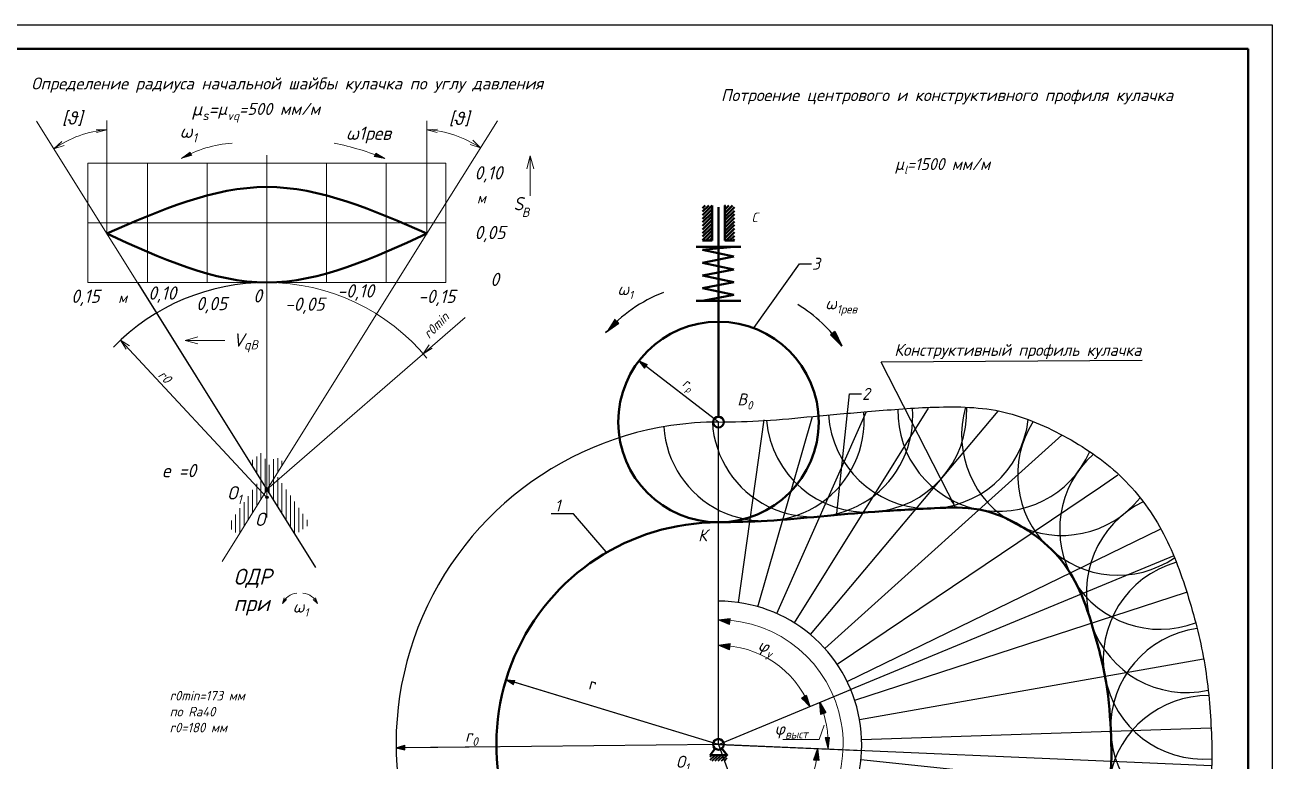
# Model space of a CAD drawing. Header units: millimetres. Extents: x -386 to 454, y -15 to 579.
# Drawn here: x -68 to 454, y 271 to 579 of the extents above; entities that cross this region are included whole.
import ezdxf
from ezdxf import colors
from ezdxf.entities.mleader import LeaderData, LeaderLine
from ezdxf.math import Vec2, Vec3

# ---------------------------------------------------------------- set-up
doc = ezdxf.new("R2010")
doc.units = ezdxf.units.MM
for name, color, linetype, lineweight in [('Видимые тонкие (ГОСТ)', 7, 'Continuous', 35), ('Кромка (ГОСТ)', 7, 'Continuous', 50), ('Обозначение (ГОСТ)', 7, 'Continuous', 25), ('Штриховка (ГОСТ)', 7, 'Continuous', 18), ('Эскизная геометрия (ГОСТ)', 7, 'Continuous', 50)]:
    doc.layers.add(name, color=color, linetype=linetype, lineweight=lineweight)
doc.styles.add('Обычный текст (ГОСТ)', font='GOST Common Italic.ttf')
doc.dimstyles.new('Диаметр (ГОСТ)$7', dxfattribs={"dimtxt": 3.5, "dimasz": 3.5, "dimexe": 1, "dimexo": 0, "dimgap": 0.5, "dimtad": 1, "dimrnd": 1e-08, "dimtxsty": 'Обычный текст (ГОСТ)', "dimblk": 'Filled-1', "dimcen": 0.09, "dimdle": 15, "dimclrd": 256, "dimclre": 256, "dimclrt": 256, "dimazin": 2, "dimtfac": 0.714286, "dimtdec": 3, "dimtmove": 0, "dimatfit": 3, "dimfxl": 1, "dimtolj": 1, "dimlwd": -1, "dimlwe": 25, "dimarcsym": 0})

# ---------------------------------------------------------------- blocks, each defined once
blk = doc.blocks.new('Рамки ГОСТ - Рамка 297x420')
at = {"layer": 'Кромка (ГОСТ)', "lineweight": 25}
for p, q in [((0, 297), (420, 297)), ((420, 297), (420, 0))]:
    blk.add_line(p, q, dxfattribs=at)
at = {"layer": 'Кромка (ГОСТ)'}
for p, q in [((415, 292), (20, 292)), ((415, 5), (415, 292))]:
    blk.add_line(p, q, dxfattribs=at)
blk = doc.blocks.new('Filled-1')
at = {"color": 0}
for p, q in [((0, 0), (-1, 0.14)), ((-1, 0.14), (-1, -0.14)), ((-1, 0), (0, 0)), ((-1, -0.14), (0, 0))]:
    blk.add_line(p, q, dxfattribs=at)
at = {"color": 0, "flags": 128}
blk.add_lwpolyline([(-1, -0.14), (0, 0), (-1, 0.14), (-1, -0.14)], dxfattribs=at)
at = {"color": 0}
blk.add_solid([(-1, -0.14), (0, 0), (-1, 0.14), (-1, -0.14)], dxfattribs=at)

msp = doc.modelspace()

# ---------------------------------------------------------------- hatches: boundary and pattern name
at = {"lineweight": 50}
h = msp.add_hatch(dxfattribs=at)
h.set_pattern_fill('ANSI31', color=0, scale=0.3333, style=0)
h.set_pattern_definition([(45, (618.4486, -310.9503), (-0.7482798, 0.7482798), [])])
h.paths.add_polyline_path([(219.44, 503.83), (215.43, 503.83), (215.43, 489.14), (219.44, 489.14)])
h = msp.add_hatch(dxfattribs=at)
h.set_pattern_fill('ANSI31', color=0, scale=0.3333, style=0)
h.set_pattern_definition([(45, (90.5941, 119.4781), (-0.7482798, 0.7482798), [])])
h.paths.add_polyline_path([(224.77, 503.83), (228.79, 503.83), (228.79, 489.14), (224.77, 489.14)])
at = {"lineweight": 13}
h = msp.add_hatch(dxfattribs=at)
h.set_pattern_fill('ANSI31', color=0, scale=0.5555, angle=45, style=0)
h.set_pattern_definition([(90, (16.3885, 366.5222), (-1.76371, 4e-16), [])])
h.paths.add_polyline_path([(33.02, 384.83), (30.05, 389.15), (16.39, 369.3), (21.17, 365.87)])
h.paths.add_polyline_path([(40.15, 396.2), (36.6, 398.67), (33.02, 393.47), (33.02, 384.83)])
h.paths.add_polyline_path([(33.02, 393.47), (30.05, 389.15), (33.02, 384.83)])
h = msp.add_hatch(dxfattribs=at)
h.set_pattern_fill('ANSI31', color=0, scale=0.5555, angle=45, style=0)
h.set_pattern_definition([(90, (1302.1265, -13.2627), (-1.7637125, 3e-16), [])])
h.paths.add_polyline_path([(30.59, 400.1), (25.81, 396.37), (44.79, 365.95), (51.11, 370.3)])
at = {"lineweight": 40}
h = msp.add_hatch(dxfattribs=at)
h.set_pattern_fill('ANSI31', color=0, scale=0.281138, style=0)
h.set_pattern_definition([(45, (-418.1586, 52.5952), (-0.631173, 0.631173), [])])
h.paths.add_polyline_path([(225.79, 273.59), (218.7, 273.59), (218.7, 271.19), (225.79, 271.19)])
at = {"layer": 'Штриховка (ГОСТ)', "lineweight": 13}
h = msp.add_hatch(color=0, dxfattribs=at)
edge = h.paths.add_edge_path()
edge.add_arc((49.52, 421.31), 114.72, 114.9081, 117.1277)
edge.add_line((-2.79, 523.41), (0.86, 526.07))
edge.add_line((0.86, 526.07), (1.21, 525.36))
h = msp.add_hatch(color=0, dxfattribs=at)
edge = h.paths.add_edge_path()
edge.add_line((-2.79, 523.41), (1.55, 524.66))
edge.add_line((1.55, 524.66), (1.21, 525.36))
edge.add_arc((49.52, 421.31), 114.72, 114.9081, 117.1277)
h = msp.add_hatch(color=0, dxfattribs=at)
edge = h.paths.add_edge_path()
edge.add_arc((38.36, 417.49), 114.72, 67.4138, 69.6334)
edge.add_line((78.29, 525.04), (78, 524.31))
edge.add_line((78, 524.31), (82.42, 523.41))
h = msp.add_hatch(color=0, dxfattribs=at)
edge = h.paths.add_edge_path()
edge.add_line((82.42, 523.41), (78.58, 525.77))
edge.add_line((78.58, 525.77), (78.29, 525.04))
edge.add_arc((38.36, 417.49), 114.72, 67.4138, 69.6334, ccw=False)
at = {"layer": 'Штриховка (ГОСТ)'}
h = msp.add_hatch(color=0, dxfattribs=at)
edge = h.paths.add_edge_path()
edge.add_arc((304.1, 336.79), 172.08, 136.4363, 138.6559)
edge.add_line((174.91, 450.46), (178.54, 456.17))
edge.add_line((178.54, 456.17), (179.41, 455.38))
h = msp.add_hatch(color=0, dxfattribs=at)
edge = h.paths.add_edge_path()
edge.add_line((174.91, 450.46), (180.28, 454.58))
edge.add_line((180.28, 454.58), (179.41, 455.38))
edge.add_arc((304.1, 336.79), 172.08, 136.4363, 138.6559)
h = msp.add_hatch(color=0, dxfattribs=at)
edge = h.paths.add_edge_path()
edge.add_arc((131.76, 347.75), 172.08, 34.3671, 36.5868)
edge.add_line((269.94, 450.31), (268.98, 449.63))
edge.add_line((268.98, 449.63), (273.8, 444.89))
h = msp.add_hatch(color=0, dxfattribs=at)
edge = h.paths.add_edge_path()
edge.add_line((273.8, 444.89), (270.89, 451))
edge.add_line((270.89, 451), (269.94, 450.31))
edge.add_arc((131.76, 347.75), 172.08, 34.3671, 36.5868, ccw=False)
at = {"layer": 'Эскизная геометрия (ГОСТ)', "lineweight": 20}
h = msp.add_hatch(color=0, dxfattribs=at)
h.set_gradient(color1=(51, 51, 51), color2=(0, 0, 0), one_color=1)
h.paths.add_polyline_path([(191.09, 435.68), (191.68, 436.45), (188.81, 438.66)])
h.paths.add_polyline_path([(188.81, 438.66), (191.68, 436.45), (192.27, 437.21)])
at = {"layer": 'Эскизная геометрия (ГОСТ)', "lineweight": -2}
h = msp.add_hatch(color=256, dxfattribs=at)
h.set_gradient(color2=(0, 0, 0), tint=1)
h.paths.add_polyline_path([(33.02, 382.04), (33.02, 381.04, 0.414214), (33.52, 381.54, 0.414214)])
h.paths.add_polyline_path([(32.68, 381.91, 0.208254), (32.52, 381.54, 0.414214), (33.02, 381.04), (33.02, 381.54)])
h.paths.add_polyline_path([(33.02, 382.04, 0.189604), (32.68, 381.91), (33.02, 381.54)])
h.paths.add_polyline_path([(32.76, 385.25, 0.258618), (32.52, 384.83, 0.258618), (32.76, 384.4), (33.02, 384.83)], flags=17)
h.paths.add_polyline_path([(33.4, 385.15), (33.02, 384.82), (33.29, 384.4, 0.258618), (33.52, 384.83, 0.180077)])
h.paths.add_polyline_path([(33.4, 385.15, 0.075046), (33.29, 385.25), (33.02, 384.83), (33.02, 384.82)])
h.paths.add_polyline_path([(33.29, 385.25, 0.140541), (33.02, 385.33), (33.02, 384.83)])
h.paths.add_polyline_path([(33.02, 385.33, 0.140541), (32.76, 385.25), (33.02, 384.83)])
h.paths.add_polyline_path([(33.02, 384.82), (32.76, 385.25, 0.258618), (32.52, 384.83, 0.258618), (32.76, 384.4, 0.286745), (33.29, 384.4)])
h.paths.add_polyline_path([(33.02, 384.83), (33.02, 384.33, 0.140541), (33.29, 384.4)], flags=17)
h = msp.add_hatch(color=256, dxfattribs=at)
h.set_gradient(color2=(0, 0, 0), tint=1)
h.paths.add_polyline_path([(32.76, 385.25, 0.258618), (32.52, 384.83, 0.258618), (32.76, 384.4), (33.02, 384.83)])
h.paths.add_polyline_path([(33.52, 384.83, 0.258618), (33.29, 385.25), (32.76, 384.4, 0.589045)])
at = {"layer": 'Эскизная геометрия (ГОСТ)', "lineweight": 20}
h = msp.add_hatch(color=0, dxfattribs=at)
h.set_gradient(color1=(0, 0, 10), color2=(0, 0, 0), one_color=1)
h.paths.add_polyline_path([(222.11, 330.3, -0.023164), (226.9, 329.64), (227.08, 330.82)])
h.paths.add_polyline_path([(226.69, 328.31), (226.9, 329.64, 0.023164), (222.11, 330.3)])
h = msp.add_hatch(color=0, dxfattribs=at)
h.set_gradient(color1=(0, 0, 10), color2=(0, 0, 0), one_color=1)
h.paths.add_polyline_path([(222.11, 319.59, -0.029061), (226.9, 319.04), (227.05, 320.31)])
h.paths.add_polyline_path([(222.11, 319.59), (226.73, 317.68), (226.9, 319.04, 0.029061)])
h = msp.add_hatch(color=0, dxfattribs=at)
h.set_gradient(color1=(51, 51, 51), color2=(0, 0, 0), one_color=1)
h.paths.add_polyline_path([(136.29, 303.15), (136.59, 304.07), (133.41, 305.14)])
h.paths.add_polyline_path([(133.41, 305.14), (136.59, 304.07), (136.89, 304.99)])
h = msp.add_hatch(color=0, dxfattribs=at)
h.set_gradient(color1=(0, 0, 10), color2=(0, 0, 0), one_color=1)
h.paths.add_polyline_path([(258.17, 298.19), (256.68, 297.25), (260.44, 293.95, 0.028931)])
h.paths.add_polyline_path([(259.12, 298.78), (258.17, 298.19, -0.028931), (260.44, 293.95)])
h = msp.add_hatch(color=0, dxfattribs=at)
h.set_gradient(color1=(0, 0, 10), color2=(0, 0, 0), one_color=1)
h.paths.add_polyline_path([(258.81, 298.71), (257.92, 298.16, 0.026563), (260.46, 293.99)])
h.paths.add_polyline_path([(257.92, 298.16), (256.96, 297.56), (260.46, 293.99, -0.026563)])
h = msp.add_hatch(color=0, dxfattribs=at)
h.set_gradient(color1=(0, 0, 10), color2=(0, 0, 0), one_color=1)
h.paths.add_polyline_path([(264.99, 290.67), (265.98, 290.99, 0.026563), (264.54, 295.65)])
h.paths.add_polyline_path([(265.98, 290.99), (267.06, 291.34), (264.54, 295.65, -0.026563)])
h = msp.add_hatch(color=0, dxfattribs=at)
h.set_gradient(color1=(51, 51, 51), color2=(0, 0, 0), one_color=1)
h.paths.add_polyline_path([(90.75, 275.76), (90.73, 276.73), (87.11, 276.65)])
h.paths.add_polyline_path([(87.11, 276.65), (90.73, 276.73), (90.71, 277.7)])
h = msp.add_hatch(color=0, dxfattribs=at)
h.set_gradient(color1=(0, 0, 10), color2=(0, 0, 0), one_color=1)
h.paths.add_polyline_path([(268.02, 276.03, 0.026811), (267.71, 280.95), (266.86, 280.9)])
h.paths.add_polyline_path([(268.02, 276.03), (268.58, 281), (267.71, 280.95, -0.026811)])
h = msp.add_hatch(color=0, dxfattribs=at)
h.set_gradient(color1=(0, 0, 10), color2=(0, 0, 0), one_color=1)
h.paths.add_polyline_path([(261.98, 271.52), (263.02, 271.42, 0.026563), (263.54, 276.27)])
h.paths.add_polyline_path([(263.02, 271.42), (264.15, 271.31), (263.54, 276.27, -0.026563)])

# ---------------------------------------------------------------- linework, layer by layer
at = {"color": 0, "lineweight": 13}
for p, q in [((33.02, 524.82), (33.02, 373.16)), ((-41.97, 496.54), (108.01, 496.54)), ((-41.97, 471.54), (108.01, 471.54))]:
    msp.add_line(p, q, dxfattribs=at)
at = {"color": 0}
for p, q in [((399.56, 438.86), (290.22, 438.1)), ((222.11, 278.09), (222.11, 408.59)), ((222.11, 278.09), (222.11, 387.58))]:
    msp.add_line(p, q, dxfattribs=at)
at = {"color": 0, "lineweight": -2}
for q in [(277.53, 301.05), (282.04, 275.47)]:
    msp.add_line((222.11, 278.09), q, dxfattribs=at)
at = {"color": 0, "lineweight": 50}
msp.add_lwpolyline([(220.75, 276.3), (218.7, 273.59), (225.81, 273.59), (223.54, 276.35)], dxfattribs=at)
for centre in [(222.12, 413.08), (222.11, 278.09)]:
    msp.add_circle(centre, 2.25, dxfattribs=at)
at = {"color": 0}
msp.add_arc((222.11, 278.09), 59.99, 289.9993, 89.9993, dxfattribs=at)
at = {"color": 0, "lineweight": 50}
for points in [[(-33.97, 492.04), (33.02, 511.54), (100.02, 492.04)], [(-33.97, 492.04), (33.02, 471.54), (100.01, 492.04)]]:
    msp.add_spline(points, degree=3, dxfattribs=at)
at = {"layer": 'Видимые тонкие (ГОСТ)', "color": 0, "lineweight": 13}
for p, q in [((-2.79, 523.41), (0.86, 526.07)), ((0.86, 526.07), (1.55, 524.66)), ((78.58, 525.77), (78, 524.31)), ((78, 524.31), (82.42, 523.41)), ((82.42, 523.41), (78.58, 525.77))]:
    msp.add_line(p, q, dxfattribs=at)
at = {"layer": 'Видимые тонкие (ГОСТ)', "color": 0}
for p, q in [((174.83, 450.53), (180.33, 454.48)), ((178.54, 456.17), (180.28, 454.58)), ((270.89, 451), (268.98, 449.63)), ((268.98, 449.63), (273.8, 444.89)), ((273.8, 444.89), (270.89, 451))]:
    msp.add_line(p, q, dxfattribs=at)
at = {"layer": 'Видимые тонкие (ГОСТ)', "color": 0, "lineweight": 13}
for centre, radius, start, end in [((21.87, 480.86), 49.18, 93.9728, 120.0846), ((38.36, 417.49), 114.72, 67.4138, 78.5288)]:
    msp.add_arc(centre, radius, start, end, dxfattribs=at)
at = {"layer": 'Эскизная геометрия (ГОСТ)', "color": 0, "lineweight": 13}
for p, q in [((-63.42, 539.16), (33.02, 384.82)), ((-33.97, 492.04), (-33.97, 539.35)), ((100.01, 492.04), (129.54, 539.29)), ((100.01, 492.04), (100.01, 539.18)), ((-33.98, 535.52), (-38.55, 535.51)), ((-33.98, 535.52), (-38.38, 534.36)), ((100.03, 535.52), (104.49, 535.71)), ((100.03, 535.52), (104.31, 534.32)), ((-56.15, 527.54), (-52.87, 530.54)), ((-56.15, 527.54), (-51.89, 528.88)), ((122.43, 527.9), (118.11, 529.32)), ((122.43, 527.9), (119.28, 531.18)), ((143.32, 524.55), (141.88, 519.18)), ((143.32, 507.88), (143.32, 524.55)), ((143.32, 524.55), (144.76, 519.18)), ((-16.97, 471.54), (-16.97, 521.53)), ((-16.97, 521.53), (8.02, 521.53)), ((8.02, 521.53), (8.02, 471.54)), ((58.02, 471.54), (58.02, 521.53)), ((58.02, 521.53), (83.02, 521.53)), ((83.02, 521.53), (83.02, 471.54)), ((108.01, 471.54), (108.01, 521.53)), ((100.02, 492.04), (37.85, 392.55)), ((8.02, 471.54), (58.02, 471.54)), ((83.02, 471.54), (108.01, 471.54)), ((33.02, 384.82), (116.02, 456.89)), ((-28.29, 447.42), (-24.56, 445.01)), ((-28.29, 447.42), (-25.91, 443.64)), ((-1.26, 447.31), (4.1, 448.75)), ((15.4, 447.31), (-1.26, 447.31)), ((-1.26, 447.31), (4.1, 445.88)), ((98.5, 441.68), (100.92, 445.42)), ((98.5, 441.68), (102.28, 444.06)), ((37.85, 392.55), (14.22, 354.74)), ((39.49, 337.04), (40.29, 339.4)), ((39.49, 337.04), (41.28, 338.78)), ((54.21, 337.04), (52.42, 338.78)), ((54.21, 337.04), (53.41, 339.4))]:
    msp.add_line(p, q, dxfattribs=at)
at = {"layer": 'Эскизная геометрия (ГОСТ)', "color": 0, "lineweight": 50}
for p, q in [((219.44, 489.14), (219.44, 503.8)), ((222.11, 463.81), (222.11, 503.14)), ((222.11, 503.14), (222.11, 497.8)), ((224.77, 489.14), (224.77, 503.8)), ((212.78, 486.47), (231.44, 486.47)), ((219.44, 489.14), (215.44, 489.14)), ((215.44, 485.15), (228.53, 486.47)), ((224.77, 489.14), (228.77, 489.14)), ((215.44, 485.15), (228.53, 482.36)), ((228.53, 482.36), (215.44, 479.82)), ((215.44, 479.82), (228.53, 477.03)), ((228.53, 477.03), (215.44, 474.49)), ((215.44, 474.49), (228.53, 471.7)), ((215.44, 469.15), (228.53, 471.7)), ((228.53, 466.36), (215.44, 469.15)), ((215.44, 463.82), (228.53, 466.36)), ((212.78, 463.81), (231.44, 463.81)), ((222.11, 463.81), (215.44, 463.81)), ((222.11, 463.81), (228.77, 463.81))]:
    msp.add_line(p, q, dxfattribs=at)
at = {"layer": 'Эскизная геометрия (ГОСТ)', "lineweight": -2}
for p, q in [((-21.16, 471.54), (53.4, 352.21)), ((-28.29, 447.42), (33.02, 381.54)), ((222.11, 412.12), (222.13, 413.08)), ((222.11, 408.59), (222.11, 412.12)), ((412.8, 357.07), (277.53, 301.05)), ((222.11, 278.09), (133.41, 305.14)), ((130.45, 277.11), (87.11, 276.65)), ((428.65, 269.07), (222.11, 278.09))]:
    msp.add_line(p, q, dxfattribs=at)
at = {"layer": 'Эскизная геометрия (ГОСТ)', "lineweight": 50}
for p, q in [((222.11, 462.65), (222.11, 463.81)), ((222.14, 415.33), (222.12, 463.62))]:
    msp.add_line(p, q, dxfattribs=at)
at = {"layer": 'Эскизная геометрия (ГОСТ)', "color": 0, "lineweight": 25}
for p, q in [((188.81, 438.66), (191.09, 435.68)), ((188.81, 438.66), (192.27, 437.21)), ((133.41, 305.14), (136.29, 303.15)), ((133.41, 305.14), (136.88, 304.85)), ((87.11, 276.65), (90.71, 277.7)), ((87.11, 276.65), (90.75, 275.76))]:
    msp.add_line(p, q, dxfattribs=at)
at = {"layer": 'Эскизная геометрия (ГОСТ)', "color": 0, "lineweight": -2}
for p, q in [((222.13, 413.08), (188.81, 438.66)), ((222.13, 413.08), (188.81, 438.66)), ((253.9, 328.97), (310.11, 418.92)), ((230.46, 337.5), (241.22, 414.08)), ((238.64, 335.76), (261.49, 415.43)), ((246.51, 332.89), (284.16, 417.45)), ((260.67, 324.05), (339.23, 417.67)), ((266.69, 318.23), (365.95, 407.6)), ((382.08, 385.99), (389.42, 390.94)), ((271.84, 311.64), (382.08, 385.99)), ((276.03, 304.39), (407.05, 368.29)), ((279.16, 296.63), (418.19, 341.8)), ((222.11, 330.3), (227.08, 330.82)), ((226.69, 328.31), (222.11, 330.3)), ((222.11, 319.59), (227.05, 320.31)), ((226.73, 317.68), (222.11, 319.59)), ((281.19, 288.51), (425.29, 313.91)), ((222.11, 278.09), (137.45, 303.87)), ((222.11, 278.09), (137.45, 303.87)), ((258.81, 298.71), (260.45, 293.97)), ((260.45, 293.97), (256.96, 297.56)), ((264.99, 290.67), (264.56, 295.67)), ((264.56, 295.67), (267.06, 291.34)), ((282.06, 280.18), (428.35, 285.04)), ((222.11, 278.09), (91.61, 276.69)), ((222.11, 278.09), (268.05, 151.15)), ((266.86, 280.9), (268.02, 276.29)), ((268.02, 276.29), (268.58, 281)), ((263.57, 276.28), (261.98, 271.52)), ((263.99, 271.28), (263.57, 276.28)), ((263.57, 276.28), (264.15, 271.31)), ((281.77, 271.82), (427.23, 256.53))]:
    msp.add_line(p, q, dxfattribs=at)
at = {"layer": 'Эскизная геометрия (ГОСТ)', "color": 0, "lineweight": 20}
for p, q in [((192.27, 437.21), (191.09, 435.68)), ((227.08, 330.82), (226.69, 328.31)), ((227.05, 320.31), (226.73, 317.68)), ((136.89, 304.99), (136.29, 303.15)), ((256.96, 297.56), (258.81, 298.71)), ((267.06, 291.34), (264.99, 290.67)), ((266.4, 286.07), (264.29, 280.18)), ((90.71, 277.7), (90.75, 275.76)), ((264.29, 280.18), (249.03, 280.18)), ((268.58, 281), (266.86, 280.9)), ((264.15, 271.31), (261.98, 271.52))]:
    msp.add_line(p, q, dxfattribs=at)
at = {"layer": 'Эскизная геометрия (ГОСТ)', "color": 0, "lineweight": 13}
msp.add_lwpolyline([(-41.97, 521.53), (108.01, 521.53), (108.01, 471.54), (-41.97, 471.54)], close=True, dxfattribs=at)
at = {"layer": 'Эскизная геометрия (ГОСТ)', "lineweight": 50}
msp.add_circle((222.12, 413.09), 42, dxfattribs=at)
at = {"layer": 'Эскизная геометрия (ГОСТ)', "lineweight": -2}
for centre in [(33.02, 384.83), (33.02, 381.54)]:
    msp.add_circle(centre, 0.5, dxfattribs=at)
at = {"layer": 'Эскизная геометрия (ГОСТ)', "color": 0, "lineweight": 13}
for centre, radius, start, end in [((-30.27, 490.46), 45.22, 94.6704, 124.9116), ((97.29, 490.78), 44.83, 55.8903, 86.4964), ((46.28, 333.97), 7.45, 95.3691, 155.714), ((47.42, 333.97), 7.45, 24.286, 84.6309)]:
    msp.add_arc(centre, radius, start, end, dxfattribs=at)
at = {"layer": 'Эскизная геометрия (ГОСТ)', "lineweight": -2}
for centre, radius, start, end in [((33.02, 381.54), 90, 90.0014, 135.5951), ((261.49, 415.43), 42, 183.2409, 4.7235), ((284.11, 417.35), 42, 184.8783, 2.667), ((339.23, 417.67), 42, 178.8793, 336.1516), ((365.95, 407.6), 42, 163.7862, 321.3121), ((222.09, 278.08), 135, 89.9821, 289.9072), ((241.17, 413.72), 42, 183.5231, 4.9696), ((310.11, 418.92), 42, 183.9111, 353.4815), ((389.42, 390.94), 42, 147.7459, 304.3695), ((407.05, 368.29), 42, 131.67, 290.7928), ((418.19, 341.8), 42, 115.6154, 282.4151), ((425.29, 313.91), 42, 105.7318, 274.6779), ((428.35, 285.04), 42, 97.9086, 265.032), ((427.23, 256.53), 42, 89.6908, 249.2139)]:
    msp.add_arc(centre, radius, start, end, dxfattribs=at)
at = {"layer": 'Эскизная геометрия (ГОСТ)', "color": 0, "lineweight": 20}
for centre, radius, start, end in [((33.02, 384.82), 86.72, 39.3746, 89.9627), ((222.11, 278.09), 52.21, 289.9993, 89.9993), ((222.11, 278.09), 41.5, 22.4993, 89.9993), ((222.11, 278.09), 45.95, 357.4993, 22.4993), ((222.11, 278.09), 41.5, 289.9993, 357.4993)]:
    msp.add_arc(centre, radius, start, end, dxfattribs=at)
at = {"layer": 'Эскизная геометрия (ГОСТ)', "color": 0, "lineweight": -2}
for radius, start, end in [(63.14, 111.3783, 138.418), (63.17, 35.0734, 58.1796)]:
    msp.add_arc((222.11, 408.59), radius, start, end, dxfattribs=at)
at = {"layer": 'Эскизная геометрия (ГОСТ)', "lineweight": 50}
msp.add_arc((222.11, 278.09), 93, 89.9949, 289.8976, dxfattribs=at)
at = {"layer": 'Эскизная геометрия (ГОСТ)', "color": 0, "lineweight": -2}
msp.add_spline([(222.12, 413.08), (241.3, 413.72), (261.74, 415.46), (284.54, 417.48), (310.84, 419.26), (339.9, 417.65), (366.58, 407.36), (390.22, 390.67), (407.7, 367.8), (418.49, 341.09), (425.46, 313.14), (428.47, 284.49), (427.47, 255.7), (418.85, 228.24), (402.26, 204.51), (380.8, 185.68), (354.04, 174.22), (328.72, 166.9), (306.66, 160.93), (268.05, 151.15)], degree=3, dxfattribs=at)
at = {"layer": 'Эскизная геометрия (ГОСТ)', "lineweight": 50}
msp.add_spline([(222.11, 371.09), (242.51, 371.74), (264.92, 373.57), (287.67, 375.51), (312.61, 377), (331.32, 376.42), (350, 368.75), (363.1, 358.21), (372.35, 344.64), (378.81, 327.2), (384.49, 303.95), (386.52, 281.3), (385.3, 258.8), (379.65, 243.84), (369.55, 230.8), (354.71, 218.63), (342.26, 214.84), (317.2, 207.3), (296.46, 201.94), (276.95, 196.85), (257.5, 191.8), (253.76, 190.64)], degree=3, dxfattribs=at)

# ---------------------------------------------------------------- block references
at = {"color": 0, "lineweight": 13, "xscale": 2, "yscale": 2, "zscale": 2}
msp.add_blockref('Рамки ГОСТ - Рамка 297x420', (-386.04, -14.59), dxfattribs=at)

# ---------------------------------------------------------------- texts
at = {"color": 0, "lineweight": 13, "attachment_point": 1, "style": 'Обычный текст (ГОСТ)'}
for s, insert, char_height, width in [('{\\fISOCPEUR|b0|i1|c204|p34;Определение радиуса начальной шайбы кулачка по углу давления}', (-65.66, 557.4), 5, 220.4731), ('{\\fISOCPEUR|b0|i1|c204|p34;Потроение центрового и конструктивного профиля кулачка}', (223.16, 552.52), 5, 1024.682), ('\\A1;ω{\\H0.7x;\\S^ 1;}', (-3.52, 537.65), 5.555, 13.1673), ('\\A1;ω1рев', (66.11, 536.83), 5.555, 11.9666), ('S  ', (136.24, 507.34), 5.555, 22.7622), ('V  ', (18.76, 450.25), 5.555, 22.7622), ('e =0', (-11.07, 395.55), 5.555, 27.6769), ('\\A1;ω{\\H0.7x;\\S^ 1;}', (43.86, 338.27), 5, 26.3346)]:
    msp.add_mtext(s, dxfattribs=dict(at, insert=insert, char_height=char_height, width=width))
at = {"color": 0, "lineweight": 13, "width": 23.8286, "attachment_point": 1, "line_spacing_factor": 2.7, "style": 'Обычный текст (ГОСТ)'}
for s, insert, char_height in [('0,10\\P0,05', (119.95, 520.26), 5.555), ('0', (126.6, 475.61), 5.55), ('-0,10', (62.57, 470.78), 5.555), ('0,15', (-48.95, 468.55), 5.555), ('0,10', (-16.66, 469.9), 5.555), ('0,05', (3.4, 465.49), 5.555), ('0', (27.31, 468.72), 5.55), ('-0,05', (40.62, 465.24), 5.555), ('-0,15', (96.39, 468.49), 5.555)]:
    msp.add_mtext(s, dxfattribs=dict(at, insert=insert, char_height=char_height))
at = {"color": 0, "char_height": 5, "attachment_point": 1, "style": 'Обычный текст (ГОСТ)'}
for s, insert, width in [('\\A1;ω{\\H0.7x;\\S^ 1;}', (179.83, 471.25), 26.3346), ('\\A1;ω{\\H0.7x;\\S^ 1;\\S^ рев;}', (266.82, 465.28), 23.9332)]:
    msp.add_mtext(s, dxfattribs=dict(at, insert=insert, width=width))
at = {"color": 0, "lineweight": 13, "insert": (23.4, 447.37), "char_height": 3.888, "attachment_point": 1, "style": 'Обычный текст (ГОСТ)'}
msp.add_mtext('qB', dxfattribs=at)
at = {"color": 0, "insert": (295.75, 445.79), "char_height": 5, "attachment_point": 1, "style": 'Обычный текст (ГОСТ)'}
msp.add_mtext_dynamic_manual_height_columns('Конструктивный профиль кулачка', width=132.2379, gutter_width=1, heights=[0], dxfattribs=at)
at = {"layer": 'Видимые тонкие (ГОСТ)', "color": 0, "lineweight": 13, "insert": (139.77, 502.86), "char_height": 3.89, "attachment_point": 1, "style": 'Обычный текст (ГОСТ)'}
msp.add_mtext('B', dxfattribs=at)
at = {"layer": 'Эскизная геометрия (ГОСТ)', "color": 0, "lineweight": 13, "char_height": 5.556, "width": 10.2904, "attachment_point": 1, "style": 'Обычный текст (ГОСТ)'}
for insert in [(-52.74, 543.23), (109.27, 543.06)]:
    msp.add_mtext('[ϑ]', dxfattribs=dict(at, insert=insert))
at = {"layer": 'Эскизная геометрия (ГОСТ)', "color": 0, "lineweight": 13, "attachment_point": 1, "style": 'Обычный текст (ГОСТ)'}
for s, width, insert, char_height in [('\\A1;{\\fISOCPEUR|b0|i1|c0|p34;μ\\fISOCPEUR|b0|i1|c204|p34;\\H0.7x;\\S^ s;\\H1.4286x;=\\fISOCPEUR|b0|i1|c0|p34;\\H0.90007x;μ\\H0.7x;\\S^ vq;\\H1.4286x;=\\fISOCPEUR|b0|i1|c204|p34;50\\fISOCPEUR|b0|i1|c0|p34;0 \\fISOCPEUR|b0|i1|c204|p34;мм/м}', 70.1635, (1.5, 546.99), 5.55513), ('\\A1;μ{\\H0.7x;\\S^ l;}=1500 мм/м', 47.7129, (296.01, 523.65), 5), ('м', 4.9396, (120.97, 509.12), 4.44), ('м', 4.9396, (-29.27, 467.38), 4.44), ('\\A1;О{\\H0.7x;\\S^ 1;}', 8.271, (16.45, 386.22), 5.5553), ('\\A1;О', 8.271, (28.11, 375.14), 5.555), ('ОДР\\Pпри', 29.6347, (19.07, 351.64), 6.666)]:
    msp.add_mtext_dynamic_manual_height_columns(s, width=width, gutter_width=20, heights=[0], dxfattribs=dict(at, insert=insert, char_height=char_height))
at = {"layer": 'Эскизная геометрия (ГОСТ)', "color": 0, "lineweight": 20, "attachment_point": 1, "style": 'Обычный текст (ГОСТ)'}
for s, width, insert, char_height in [('С', 10.7451, (236.01, 500.83), 4), ('\\A1;B{\\H0.7x;\\S^ 0;}', 5.4752, (230.03, 425.06), 5), ('К', 5.4752, (213.6, 368.16), 5), ('\\A1;О{\\H0.7x;\\S^ 1;}', 10.0344, (204.34, 273.31), 5)]:
    msp.add_mtext_dynamic_manual_height_columns(s, width=width, gutter_width=20, heights=[0], dxfattribs=dict(at, insert=insert, char_height=char_height))
at = {"layer": 'Эскизная геометрия (ГОСТ)', "color": 0, "lineweight": 13, "char_height": 4, "attachment_point": 1, "style": 'Обычный текст (ГОСТ)'}
for s, insert, rotation in [('\\A1;r0min', (98.12, 450.53), 45.725), ('\\A1;r0', (-9.98, 435.23), 314.5054)]:
    msp.add_mtext_dynamic_manual_height_columns(s, width=14.8202, gutter_width=20, heights=[0], dxfattribs=dict(at, insert=insert, rotation=rotation))
at = {"layer": 'Эскизная геометрия (ГОСТ)', "color": 0, "lineweight": 20, "attachment_point": 1, "style": 'Обычный текст (ГОСТ)'}
for s, width, insert, char_height, rotation in [('\\A1;r{\\H0.7x;\\S^ p;}', 14.8202, (208.62, 431.92), 4, 330.9827), ('\\A1;φ{\\H0.7x;\\S^ у;}', 15.7334, (239.66, 322.46), 4.9995, 342.6945), ('\\A1;φ{\\H0.7x;\\S^ выст;}', 15.7334, (245.45, 287.04), 4.9995, 1.2339)]:
    msp.add_mtext_dynamic_manual_height_columns(s, width=width, gutter_width=20, heights=[0], dxfattribs=dict(at, insert=insert, char_height=char_height, rotation=rotation))
at = {"layer": 'Эскизная геометрия (ГОСТ)', "color": 0, "insert": (168.8, 306.15), "char_height": 5, "attachment_point": 1, "rotation": 344.7835}
msp.add_mtext_dynamic_manual_height_columns('{\\fISOCPEUR|b0|i0|c0|p34;r}', width=16.0019, gutter_width=20, heights=[0], dxfattribs=at)
at = {"layer": 'Эскизная геометрия (ГОСТ)', "lineweight": -2, "insert": (-7.72, 300.47), "char_height": 4, "attachment_point": 1}
msp.add_mtext_dynamic_manual_height_columns('\\A1;{\\fGOST Common|b0|i1|c204|p0;\\C0;r0min=173 мм\\Pпо \\fGOST Common|b0|i1|c0|p0;Ra40\\fGOST Common|b0|i1|c204|p0;\\P\\fGOST Common|b0|i1|c0|p0;r0=180 \\fGOST Common|b0|i1|c204|p0;мм}', width=50.534, gutter_width=20, heights=[0], dxfattribs=at)
at = {"layer": 'Эскизная геометрия (ГОСТ)', "color": 0, "insert": (116.02, 284.23), "char_height": 5, "attachment_point": 1}
msp.add_mtext_dynamic_manual_height_columns('\\A1;{\\fISOCPEUR|b0|i1|c0|p34;r\\fISOCPEUR|b0|i1|c204|p34;\\H0.7x;\\S^ 0;}', width=7.6446, gutter_width=20, heights=[0], dxfattribs=at)

# ---------------------------------------------------------------- leaders
at = {"layer": 'Обозначение (ГОСТ)', "color": 0}
msp.add_leader([(321.43, 377.25), (290.22, 438.1)], dimstyle='Диаметр (ГОСТ)$7', override={"dimtad": 0}, dxfattribs=at)
at = {"layer": 'Эскизная геометрия (ГОСТ)', "color": 0, "lineweight": 20}
ml = msp.add_multileader_mtext('Standard', dxfattribs=at)
ml.set_content('3', style='Обычный текст (ГОСТ)')
ml.set_leader_properties()
ml.build(insert=Vec2(0, 0))
ml.multileader.update_dxf_attribs({"text_right_attachment_type": 6, "dogleg_length": 5, "arrow_head_size": 0.4})
ctx = ml.context
ctx.base_point, ctx.char_height, ctx.arrow_head_size, ctx.landing_gap_size, ctx.plane_origin = Vec3(261.11, 479.41), 5, 0.4, 0.2, Vec3(68.25, 217.42)
ctx.right_attachment = 6
notes = []
notes.append((ctx, [(0, (1, 1, 0), (256.11, 479.41), (1, 0), 5, [(0, [(236.9, 452.37)], 0, [])])]))
ctx.mtext.insert, ctx.mtext.flow_direction = Vec3(261.31, 481.91), 5
ml = msp.add_multileader_mtext('Standard', dxfattribs=at)
ml.set_content('2', style='Обычный текст (ГОСТ)')
ml.set_leader_properties()
ml.build(insert=Vec2(0, 0))
ml.multileader.update_dxf_attribs({"text_right_attachment_type": 6, "dogleg_length": 5, "arrow_head_size": 0.4})
ctx = ml.context
ctx.base_point, ctx.char_height, ctx.arrow_head_size, ctx.landing_gap_size, ctx.plane_origin = Vec3(282.03, 424.89), 5, 0.4, 0.2, Vec3(117.95, 186.22)
ctx.right_attachment = 6
notes.append((ctx, [(1, (1, 1, 0), (277.03, 424.89), (1, 0), 5, [(0, [(271.64, 374.34)], 0, [])])]))
ctx.mtext.insert, ctx.mtext.flow_direction = Vec3(282.23, 427.39), 5
ml = msp.add_multileader_mtext('Standard', dxfattribs=at)
ml.set_content('1', style='Обычный текст (ГОСТ)')
ml.set_leader_properties()
ml.build(insert=Vec2(0, 0))
ml.multileader.update_dxf_attribs({"text_right_attachment_type": 6, "dogleg_length": 0.36, "arrow_head_size": 0.4})
ctx = ml.context
ctx.base_point, ctx.char_height, ctx.arrow_head_size, ctx.landing_gap_size, ctx.plane_origin = Vec3(154.55, 378.1), 5, 0.4, 0.2, Vec3(203.62, 385.67)
ctx.right_attachment, ctx.text_align_type = 6, 2
notes.append((ctx, [(1, (1, 1, 0), (161.4, 374.6), (-1, 0), 5.26, [(0, [(175.32, 358.46)], 0, [])])]))
ctx.mtext.insert, ctx.mtext.alignment, ctx.mtext.flow_direction = Vec3(155.94, 380.6), 3, 5
for ctx, leaders in notes:
    for number, flags, end, landing, length, lines in leaders:
        leader = LeaderData()
        leader.index, (leader.has_last_leader_line, leader.has_dogleg_vector, leader.attachment_direction) = number, flags
        leader.last_leader_point, leader.dogleg_vector, leader.dogleg_length = Vec3(end), Vec3(landing), length
        for number, points, colour, breaks in lines:
            line = LeaderLine()
            line.index, line.vertices, line.color, line.breaks = number, Vec3.list(points), colors.encode_raw_color(colour), breaks
            leader.lines.append(line)
        ctx.leaders.append(leader)

doc.saveas('drawing.dxf')
